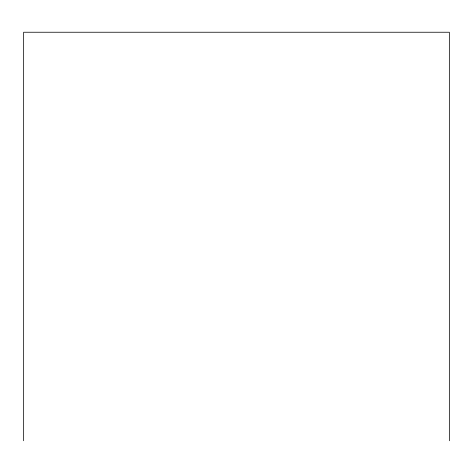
<?xml version="1.0" encoding="UTF-8"?>
<svg xmlns="http://www.w3.org/2000/svg" width="473" height="473" viewBox="0 0 473 473"><rect width="100%" height="100%" fill="white"/><g stroke="black" fill="none" stroke-linecap="round" stroke-linejoin="round"><path stroke-width="0.71" d="M449.35 440.759L449.35 32.241L23.65 32.241L23.65 440.759"/></g></svg>
